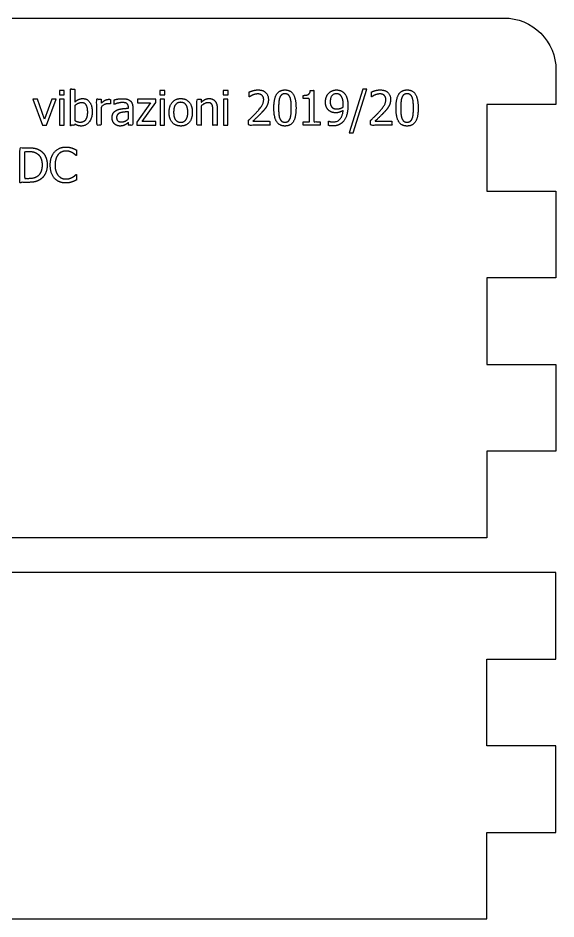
# Model space of a CAD drawing. Header units: millimetres. Extents: x -58 to 35, y -46 to 15.
# Drawn here: x 3.9 to 35, y -37 to 15 of the extents above; entities that cross this region are included whole.
import ezdxf

# ---------------------------------------------------------------- set-up
doc = ezdxf.new("R2010")
doc.units = ezdxf.units.MM
doc.layers.add('frase', color=1, linetype='Continuous')

msp = doc.modelspace()

# ---------------------------------------------------------------- linework, layer by layer
msp.add_lwpolyline([(-32, 15), (32, 15, -0.414214), (35, 12), (35, 10), (31, 10), (31, 5), (35, 5), (35, 0), (31, 0), (31, -5), (35, -5), (35, -10), (31, -10), (31, -15), (-31, -15)], format="xyb")
msp.add_lwpolyline([(31, -32), (35, -32), (35, -27), (31, -27), (31, -22), (35, -22), (35, -17), (-35, -17), (-35, -22), (-31, -22), (-31, -27), (-35, -27), (-35, -32), (-31, -32), (-31, -37), (31, -37)], close=True)
at = {"layer": 'frase'}
for points in [[(6.603, 10.559), (6.603, 10.821), (6.316, 10.821), (6.316, 10.559)], [(12.41, 10.559), (12.41, 10.821), (12.123, 10.821), (12.123, 10.559)], [(16.064, 10.559), (16.064, 10.821), (15.778, 10.821), (15.778, 10.559)], [(24.074, 10.898), (23.844, 10.898), (23.064, 8.374), (23.291, 8.374)], [(6.136, 10.309), (5.873, 10.309), (5.466, 9.154), (5.056, 10.309), (4.782, 10.309), (5.343, 8.808), (5.57, 8.808)], [(6.585, 8.808), (6.585, 10.309), (6.332, 10.309), (6.332, 8.808)], [(11.898, 8.808), (11.898, 9.021), (11.095, 9.021), (11.883, 10.129), (11.883, 10.309), (10.828, 10.309), (10.828, 10.102), (11.58, 10.102), (10.795, 8.996), (10.795, 8.808)], [(12.392, 8.808), (12.392, 10.309), (12.139, 10.309), (12.139, 8.808)], [(16.047, 8.808), (16.047, 10.309), (15.794, 10.309), (15.794, 8.808)]]:
    msp.add_lwpolyline(points, close=True, dxfattribs=at)
for points, knots in [([(7.667, 10.351), (7.526, 10.351), (7.304, 10.238), (7.209, 10.152), (7.209, 10.525), (7.209, 10.898), (7.082, 10.898), (6.956, 10.898), (6.956, 9.853), (6.956, 8.808), (7.074, 8.808), (7.192, 8.808), (7.201, 8.843), (7.209, 8.878), (7.293, 8.826), (7.466, 8.766), (7.588, 8.766), (7.857, 8.766), (8.214, 9.215), (8.214, 9.583), (8.214, 9.945), (7.922, 10.351), (7.667, 10.351)], [0, 0, 0, 1, 2, 2, 3, 3, 4, 4, 5, 5, 6, 6, 7, 7, 8, 9, 9, 10, 11, 11, 12, 13, 13, 13]), ([(18.019, 9.559), (18.097, 9.641), (18.238, 9.813), (18.287, 9.901), (18.335, 9.985), (18.39, 10.183), (18.39, 10.301), (18.39, 10.554), (18.074, 10.851), (17.794, 10.851), (17.661, 10.851), (17.364, 10.771), (17.282, 10.731), (17.282, 10.588), (17.282, 10.445), (17.289, 10.445), (17.296, 10.445), (17.329, 10.468), (17.434, 10.533), (17.491, 10.556), (17.557, 10.583), (17.703, 10.619), (17.774, 10.619), (17.849, 10.619), (17.972, 10.578), (18.019, 10.538), (18.066, 10.497), (18.118, 10.371), (18.118, 10.287), (18.118, 10.126), (17.951, 9.825), (17.722, 9.573), (17.609, 9.449), (17.372, 9.217), (17.24, 9.092), (17.24, 8.95), (17.24, 8.808), (17.856, 8.808), (18.473, 8.808), (18.473, 8.924), (18.473, 9.04), (17.982, 9.04), (17.491, 9.04), (17.583, 9.126), (17.893, 9.421), (18.019, 9.559)], [0, 0, 0, 1, 2, 2, 3, 4, 4, 5, 6, 6, 7, 8, 8, 9, 9, 10, 10, 11, 12, 12, 13, 14, 14, 15, 16, 16, 17, 18, 18, 19, 20, 20, 21, 22, 22, 23, 23, 24, 24, 25, 25, 26, 26, 27, 28, 28, 28]), ([(19.346, 10.849), (19.019, 10.849), (18.706, 10.348), (18.706, 9.807), (18.706, 9.28), (19.016, 8.766), (19.346, 8.766), (19.672, 8.766), (19.985, 9.27), (19.985, 9.808), (19.985, 10.33), (19.675, 10.849), (19.346, 10.849)], [0, 0, 0, 1, 2, 2, 3, 4, 4, 5, 6, 6, 7, 8, 8, 8]), ([(19.713, 9.808), (19.713, 9.603), (19.68, 9.298), (19.641, 9.199), (19.601, 9.094), (19.457, 8.988), (19.346, 8.988), (19.23, 8.988), (19.086, 9.1), (19.047, 9.204), (19.004, 9.314), (18.979, 9.596), (18.979, 9.807), (18.979, 10.003), (19.008, 10.314), (19.048, 10.416), (19.09, 10.522), (19.235, 10.627), (19.346, 10.627), (19.458, 10.627), (19.599, 10.522), (19.64, 10.419), (19.68, 10.317), (19.713, 10.014), (19.713, 9.808)], [0, 0, 0, 1, 2, 2, 3, 4, 4, 5, 6, 6, 7, 8, 8, 9, 10, 10, 11, 12, 12, 13, 14, 14, 15, 16, 16, 16]), ([(20.812, 10.815), (20.799, 10.653), (20.604, 10.536), (20.398, 10.536), (20.398, 10.445), (20.398, 10.353), (20.58, 10.353), (20.761, 10.353), (20.761, 9.683), (20.761, 9.013), (20.58, 9.013), (20.398, 9.013), (20.398, 8.91), (20.398, 8.808), (20.886, 8.808), (21.374, 8.808), (21.374, 8.91), (21.374, 9.013), (21.197, 9.013), (21.019, 9.013), (21.019, 9.914), (21.019, 10.815), (20.915, 10.815), (20.812, 10.815)], [0, 0, 0, 1, 2, 2, 3, 3, 4, 4, 5, 5, 6, 6, 7, 7, 8, 8, 9, 9, 10, 10, 11, 11, 12, 12, 12]), ([(22.29, 9.53), (22.405, 9.53), (22.599, 9.596), (22.706, 9.669), (22.685, 9.348), (22.385, 9.001), (22.123, 9.001), (22.05, 9.001), (21.907, 9.035), (21.873, 9.055), (21.867, 9.055), (21.86, 9.055), (21.86, 8.926), (21.86, 8.797), (21.912, 8.781), (22.034, 8.769), (22.087, 8.769), (22.324, 8.769), (22.648, 8.933), (22.763, 9.089), (22.872, 9.236), (22.983, 9.68), (22.983, 9.928), (22.983, 10.202), (22.87, 10.559), (22.766, 10.669), (22.684, 10.757), (22.46, 10.849), (22.322, 10.849), (22.199, 10.849), (21.957, 10.75), (21.875, 10.661), (21.787, 10.569), (21.687, 10.312), (21.687, 10.158), (21.687, 9.982), (21.797, 9.731), (21.904, 9.648), (21.996, 9.578), (22.18, 9.53), (22.29, 9.53)], [0, 0, 0, 1, 2, 2, 3, 4, 4, 5, 6, 6, 7, 7, 8, 8, 9, 10, 10, 11, 12, 12, 13, 14, 14, 15, 16, 16, 17, 18, 18, 19, 20, 20, 21, 22, 22, 23, 24, 24, 25, 26, 26, 26]), ([(22.572, 10.517), (22.638, 10.447), (22.713, 10.191), (22.713, 9.988), (22.713, 9.948), (22.71, 9.881), (22.708, 9.862), (22.633, 9.812), (22.436, 9.752), (22.35, 9.752), (22.275, 9.752), (22.147, 9.779), (22.095, 9.821), (22.024, 9.88), (21.959, 10.043), (21.959, 10.17), (21.959, 10.393), (22.155, 10.63), (22.321, 10.63), (22.392, 10.63), (22.513, 10.581), (22.572, 10.517)], [0, 0, 0, 1, 2, 2, 3, 4, 4, 5, 6, 6, 7, 8, 8, 9, 10, 10, 11, 12, 12, 13, 14, 14, 14]), ([(25.074, 9.559), (25.152, 9.641), (25.293, 9.813), (25.342, 9.901), (25.39, 9.985), (25.445, 10.183), (25.445, 10.301), (25.445, 10.554), (25.129, 10.851), (24.849, 10.851), (24.716, 10.851), (24.419, 10.771), (24.337, 10.731), (24.337, 10.588), (24.337, 10.445), (24.344, 10.445), (24.351, 10.445), (24.384, 10.468), (24.489, 10.533), (24.546, 10.556), (24.612, 10.583), (24.758, 10.619), (24.829, 10.619), (24.904, 10.619), (25.027, 10.578), (25.074, 10.538), (25.121, 10.497), (25.173, 10.371), (25.173, 10.287), (25.173, 10.126), (25.006, 9.825), (24.778, 9.573), (24.664, 9.449), (24.428, 9.217), (24.295, 9.092), (24.295, 8.95), (24.295, 8.808), (24.911, 8.808), (25.528, 8.808), (25.528, 8.924), (25.528, 9.04), (25.037, 9.04), (24.546, 9.04), (24.638, 9.126), (24.948, 9.421), (25.074, 9.559)], [0, 0, 0, 1, 2, 2, 3, 4, 4, 5, 6, 6, 7, 8, 8, 9, 9, 10, 10, 11, 12, 12, 13, 14, 14, 15, 16, 16, 17, 18, 18, 19, 20, 20, 21, 22, 22, 23, 23, 24, 24, 25, 25, 26, 26, 27, 28, 28, 28]), ([(26.402, 10.849), (26.074, 10.849), (25.761, 10.348), (25.761, 9.807), (25.761, 9.28), (26.071, 8.766), (26.402, 8.766), (26.727, 8.766), (27.04, 9.27), (27.04, 9.808), (27.04, 10.33), (26.731, 10.849), (26.402, 10.849)], [0, 0, 0, 1, 2, 2, 3, 4, 4, 5, 6, 6, 7, 8, 8, 8]), ([(26.768, 9.808), (26.768, 9.603), (26.735, 9.298), (26.697, 9.199), (26.656, 9.094), (26.512, 8.988), (26.402, 8.988), (26.285, 8.988), (26.141, 9.1), (26.102, 9.204), (26.06, 9.314), (26.034, 9.596), (26.034, 9.807), (26.034, 10.003), (26.063, 10.314), (26.103, 10.416), (26.145, 10.522), (26.29, 10.627), (26.402, 10.627), (26.513, 10.627), (26.654, 10.522), (26.695, 10.419), (26.735, 10.317), (26.768, 10.014), (26.768, 9.808)], [0, 0, 0, 1, 2, 2, 3, 4, 4, 5, 6, 6, 7, 8, 8, 9, 10, 10, 11, 12, 12, 13, 14, 14, 15, 16, 16, 16]), ([(7.607, 10.111), (7.789, 10.111), (7.953, 9.833), (7.953, 9.564), (7.953, 9.267), (7.732, 8.993), (7.539, 8.993), (7.452, 8.993), (7.304, 9.032), (7.209, 9.079), (7.209, 9.509), (7.209, 9.94), (7.295, 10.014), (7.505, 10.111), (7.607, 10.111)], [0, 0, 0, 1, 2, 2, 3, 4, 4, 5, 6, 6, 7, 7, 8, 9, 9, 9]), ([(9.17, 10.309), (9.073, 10.309), (8.867, 10.209), (8.729, 10.086), (8.729, 10.197), (8.729, 10.309), (8.603, 10.309), (8.476, 10.309), (8.476, 9.559), (8.476, 8.808), (8.603, 8.808), (8.729, 8.808), (8.729, 9.341), (8.729, 9.873), (8.82, 9.961), (9.021, 10.05), (9.123, 10.05), (9.167, 10.05), (9.23, 10.047), (9.259, 10.039), (9.265, 10.039), (9.272, 10.039), (9.272, 10.17), (9.272, 10.301), (9.248, 10.306), (9.209, 10.309), (9.17, 10.309)], [0, 0, 0, 1, 2, 2, 3, 3, 4, 4, 5, 5, 6, 6, 7, 7, 8, 9, 9, 10, 11, 11, 12, 12, 13, 13, 14, 15, 15, 15]), ([(10.393, 10.233), (10.309, 10.296), (10.097, 10.345), (9.941, 10.345), (9.813, 10.345), (9.552, 10.296), (9.483, 10.277), (9.483, 10.148), (9.483, 10.019), (9.49, 10.019), (9.497, 10.019), (9.616, 10.069), (9.852, 10.121), (9.94, 10.121), (10.014, 10.121), (10.154, 10.102), (10.202, 10.071), (10.251, 10.04), (10.304, 9.932), (10.304, 9.844), (10.304, 9.82), (10.304, 9.795), (10.105, 9.784), (9.761, 9.74), (9.635, 9.682), (9.492, 9.619), (9.361, 9.398), (9.361, 9.243), (9.361, 9.142), (9.434, 8.961), (9.494, 8.899), (9.557, 8.836), (9.724, 8.766), (9.816, 8.766), (9.93, 8.766), (10.055, 8.804), (10.121, 8.839), (10.17, 8.863), (10.274, 8.945), (10.304, 8.967), (10.304, 8.888), (10.304, 8.808), (10.431, 8.808), (10.557, 8.808), (10.557, 9.321), (10.557, 9.834), (10.557, 9.975), (10.476, 10.171), (10.393, 10.233)], [0, 0, 0, 1, 2, 2, 3, 4, 4, 5, 5, 6, 6, 7, 8, 8, 9, 10, 10, 11, 12, 12, 13, 13, 14, 15, 15, 16, 17, 17, 18, 19, 19, 20, 21, 21, 22, 23, 23, 24, 25, 25, 26, 26, 27, 27, 28, 28, 29, 30, 30, 30]), ([(13.327, 10.351), (13.026, 10.351), (12.656, 9.935), (12.656, 9.559), (12.656, 9.193), (13.014, 8.766), (13.327, 8.766), (13.632, 8.766), (13.996, 9.18), (13.996, 9.559), (13.996, 9.936), (13.632, 10.351), (13.327, 10.351)], [0, 0, 0, 1, 2, 2, 3, 4, 4, 5, 6, 6, 7, 8, 8, 8]), ([(13.327, 10.134), (13.523, 10.134), (13.735, 9.851), (13.735, 9.559), (13.735, 9.27), (13.522, 8.983), (13.327, 8.983), (13.131, 8.983), (12.917, 9.275), (12.917, 9.559), (12.917, 9.851), (13.131, 10.134), (13.327, 10.134)], [0, 0, 0, 1, 2, 2, 3, 4, 4, 5, 6, 6, 7, 8, 8, 8]), ([(14.964, 10.351), (14.841, 10.351), (14.622, 10.244), (14.509, 10.142), (14.509, 10.226), (14.509, 10.309), (14.382, 10.309), (14.256, 10.309), (14.256, 9.559), (14.256, 8.808), (14.382, 8.808), (14.509, 8.808), (14.509, 9.369), (14.509, 9.93), (14.604, 10.011), (14.804, 10.111), (14.898, 10.111), (14.992, 10.111), (15.102, 10.056), (15.133, 10), (15.162, 9.946), (15.181, 9.768), (15.181, 9.664), (15.181, 9.236), (15.181, 8.808), (15.308, 8.808), (15.434, 8.808), (15.434, 9.295), (15.434, 9.782), (15.434, 10.06), (15.184, 10.351), (14.964, 10.351)], [0, 0, 0, 1, 2, 2, 3, 3, 4, 4, 5, 5, 6, 6, 7, 7, 8, 9, 9, 10, 11, 11, 12, 13, 13, 14, 14, 15, 15, 16, 16, 17, 18, 18, 18]), ([(10.304, 9.594), (10.304, 9.386), (10.304, 9.178), (10.22, 9.102), (10.026, 9), (9.907, 9), (9.768, 9), (9.622, 9.131), (9.622, 9.261), (9.622, 9.374), (9.753, 9.502), (9.854, 9.533), (9.94, 9.559), (10.214, 9.586), (10.304, 9.594)], [0, 0, 0, 1, 1, 2, 3, 3, 4, 5, 5, 6, 7, 7, 8, 9, 9, 9]), ([(5.21, 7.357), (5.097, 7.431), (4.776, 7.515), (4.494, 7.515), (4.266, 7.515), (4.039, 7.515), (4.039, 6.515), (4.039, 5.515), (4.269, 5.515), (4.499, 5.515), (4.742, 5.515), (5.055, 5.58), (5.207, 5.676), (5.393, 5.799), (5.616, 6.24), (5.616, 6.514), (5.616, 6.806), (5.403, 7.229), (5.21, 7.357)], [0, 0, 0, 1, 2, 2, 3, 3, 4, 4, 5, 5, 6, 7, 7, 8, 9, 9, 10, 11, 11, 11]), ([(4.507, 7.285), (4.687, 7.285), (4.928, 7.229), (5.035, 7.165), (5.186, 7.073), (5.338, 6.747), (5.338, 6.517), (5.338, 6.284), (5.199, 5.972), (5.06, 5.878), (4.951, 5.802), (4.684, 5.746), (4.507, 5.746), (4.406, 5.746), (4.304, 5.746), (4.304, 6.515), (4.304, 7.285), (4.406, 7.285), (4.507, 7.285)], [0, 0, 0, 1, 2, 2, 3, 4, 4, 5, 6, 6, 7, 8, 8, 9, 9, 10, 10, 11, 11, 11]), ([(7.288, 5.969), (7.257, 5.938), (7.149, 5.851), (7.076, 5.809), (7, 5.767), (6.804, 5.71), (6.688, 5.71), (6.562, 5.71), (6.337, 5.81), (6.252, 5.909), (6.167, 6.011), (6.068, 6.308), (6.068, 6.514), (6.068, 6.707), (6.162, 7.016), (6.246, 7.118), (6.332, 7.219), (6.56, 7.324), (6.688, 7.324), (6.805, 7.324), (6.985, 7.271), (7.061, 7.229), (7.141, 7.185), (7.251, 7.094), (7.287, 7.062), (7.297, 7.062), (7.308, 7.062), (7.308, 7.222), (7.308, 7.383), (7.241, 7.418), (7.107, 7.478), (7.042, 7.499), (6.967, 7.522), (6.791, 7.551), (6.69, 7.551), (6.487, 7.551), (6.16, 7.41), (6.04, 7.276), (5.919, 7.138), (5.791, 6.765), (5.791, 6.514), (5.791, 6.261), (5.922, 5.872), (6.042, 5.742), (6.162, 5.611), (6.491, 5.48), (6.685, 5.48), (6.805, 5.48), (6.954, 5.509), (7.042, 5.538), (7.124, 5.564), (7.241, 5.621), (7.308, 5.652), (7.308, 5.81), (7.308, 5.969), (7.298, 5.969), (7.288, 5.969)], [0, 0, 0, 1, 2, 2, 3, 4, 4, 5, 6, 6, 7, 8, 8, 9, 10, 10, 11, 12, 12, 13, 14, 14, 15, 16, 16, 17, 17, 18, 18, 19, 20, 20, 21, 22, 22, 23, 24, 24, 25, 26, 26, 27, 28, 28, 29, 30, 30, 31, 32, 32, 33, 34, 34, 35, 35, 36, 36, 36])]:
    msp.add_open_spline(points, degree=2, knots=knots, dxfattribs=at)

doc.saveas('drawing.dxf')
